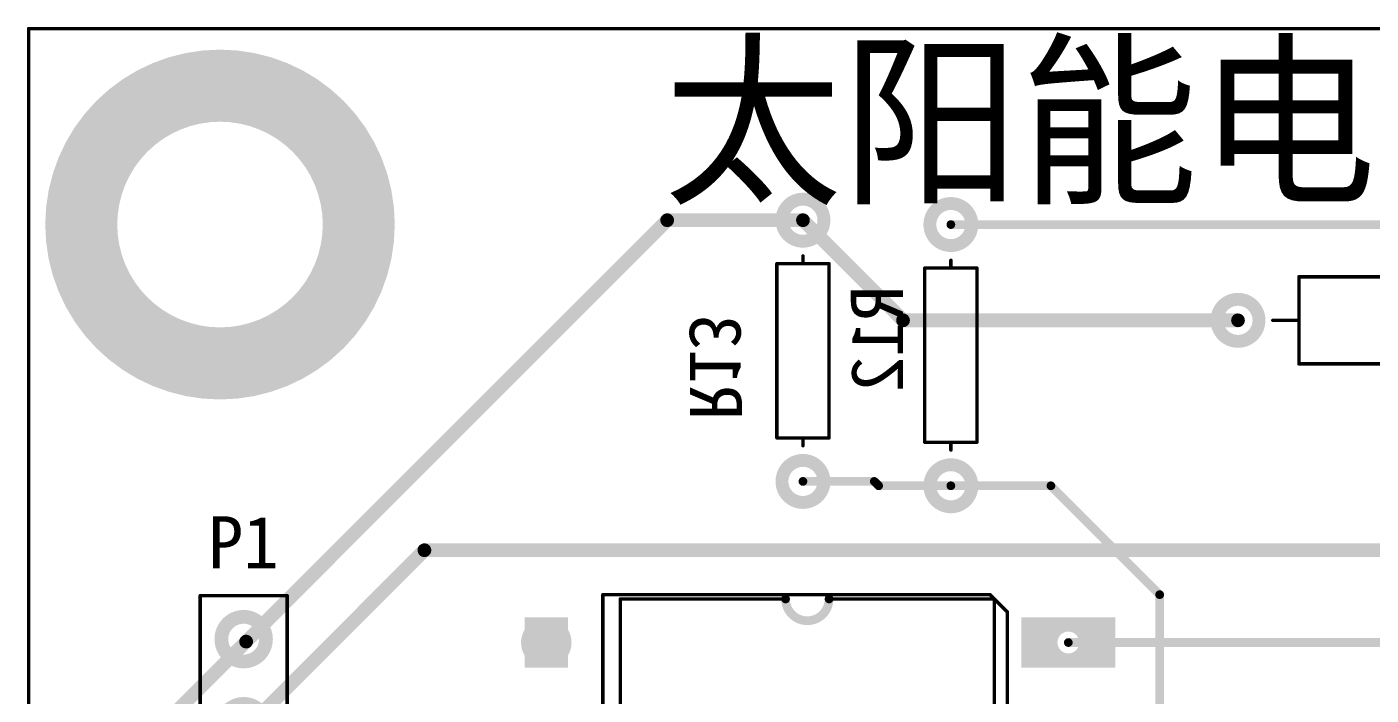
# Model space of a CAD drawing. Header units: millimetres. Extents: x 38 to 140, y 35 to 124.
# Drawn here: x 37.67 to 76.91, y 104.13 to 123.62 of the extents above; entities that cross this region are included whole.
import ezdxf

# ---------------------------------------------------------------- set-up
doc = ezdxf.new("R2010")
doc.units = ezdxf.units.MM
for name, color, linetype in [('BottomLayer', 5, 'Continuous'), ('BottomOverlay', 54, 'Continuous'), ('BottomSolder', 6, 'Continuous'), ('KeepOutLayer', 6, 'Continuous'), ('MultiLayer', 9, 'Continuous'), ('TopLayer', 1, 'Continuous'), ('TopOverlay', 2, 'Continuous'), ('TopSolder', 216, 'Continuous')]:
    doc.layers.add(name, color=color, linetype=linetype)

# ---------------------------------------------------------------- blocks, each defined once
blk = doc.blocks.new('DIP40_B_1')
at = {"layer": 'BottomLayer'}
for points, const_width in [([(-0.79375, 0.635), (-0.79375, -0.635)], 0.9525), ([(0.79375, 0.635), (0.79375, -0.635)], 0.9525), ([(-1.27, 0.47625), (1.27, 0.47625)], 0.3175), ([(14.605, 0.47625), (15.875, 0.47625)], 0.3175), ([(-1.27, -0.47625), (1.27, -0.47625)], 0.3175), ([(14.605, -0.47625), (15.875, -0.47625)], 0.3175)]:
    blk.add_lwpolyline(points, dxfattribs=dict(at, const_width=const_width))
at = {"layer": 'BottomLayer', "const_width": 0.3175}
for points in [[(-0.47625, 0, 1), (0.47625, 0, 1)], [(14.76375, 0, 1), (15.71625, 0, 1)]]:
    blk.add_lwpolyline(points, format="xyb", close=True, dxfattribs=at)
for points in [[(14.605, -0.47625, 1), (14.605, 0.47625)], [(15.875, 0.47625, 1), (15.875, -0.47625)]]:
    blk.add_lwpolyline(points, format="xyb", dxfattribs=at)
at = {"layer": 'BottomOverlay', "const_width": 0.1}
for points in [[(2.159, 49.53), (2.159, -1.27)], [(13.081, 49.53), (13.081, -1.27)], [(6.985, -1.27), (2.159, -1.27)], [(13.081, -1.27), (8.255, -1.27)]]:
    blk.add_lwpolyline(points, dxfattribs=at)
at = {"layer": 'BottomOverlay', "const_width": 0.254}
blk.add_lwpolyline([(6.985, -1.27, -1), (8.255, -1.27)], format="xyb", dxfattribs=at)
at = {"layer": 'BottomOverlay'}
for points, const_width in [([(6.9215, -1.27, 1), (7.0485, -1.27, 1)], 0.127), ([(8.1915, -1.27, 1), (8.3185, -1.27, 1)], 0.127), ([(2.134, -1.27, 1), (2.184, -1.27, 1)], 0.05), ([(2.134, -1.27, 1), (2.184, -1.27, 1)], 0.05), ([(6.96, -1.27, 1), (7.01, -1.27, 1)], 0.05), ([(8.23, -1.27, 1), (8.28, -1.27, 1)], 0.05), ([(13.056, -1.27, 1), (13.106, -1.27, 1)], 0.05), ([(13.056, -1.27, 1), (13.106, -1.27, 1)], 0.05)]:
    blk.add_lwpolyline(points, format="xyb", close=True, dxfattribs=dict(at, const_width=const_width))
at = {"layer": 'BottomSolder'}
for points, const_width in [([(-0.84455, 0.7366), (-0.84455, -0.7366)], 1.0541), ([(0.84455, 0.7366), (0.84455, -0.7366)], 1.0541), ([(-1.3716, 0.52705), (1.3716, 0.52705)], 0.4191), ([(14.605, 0.52705), (15.875, 0.52705)], 0.4191), ([(-1.3716, -0.52705), (1.3716, -0.52705)], 0.4191), ([(14.605, -0.52705), (15.875, -0.52705)], 0.4191)]:
    blk.add_lwpolyline(points, dxfattribs=dict(at, const_width=const_width))
at = {"layer": 'BottomSolder', "const_width": 0.4191}
for points in [[(-0.52705, 0, 1), (0.52705, 0, 1)], [(14.71295, 0, 1), (15.76705, 0, 1)]]:
    blk.add_lwpolyline(points, format="xyb", close=True, dxfattribs=at)
for points in [[(14.605, -0.52705, 1), (14.605, 0.52705)], [(15.875, 0.52705, 1), (15.875, -0.52705)]]:
    blk.add_lwpolyline(points, format="xyb", dxfattribs=at)
at = {"layer": 'MultiLayer'}
for points, const_width in [([(-0.79375, 0.635), (-0.79375, -0.635)], 0.9525), ([(0.79375, 0.635), (0.79375, -0.635)], 0.9525), ([(-1.27, 0.47625), (1.27, 0.47625)], 0.3175), ([(14.605, 0.47625), (15.875, 0.47625)], 0.3175), ([(-1.27, -0.47625), (1.27, -0.47625)], 0.3175), ([(14.605, -0.47625), (15.875, -0.47625)], 0.3175)]:
    blk.add_lwpolyline(points, dxfattribs=dict(at, const_width=const_width))
at = {"layer": 'MultiLayer', "const_width": 0.3175}
for points in [[(-0.47625, 0, 1), (0.47625, 0, 1)], [(14.76375, 0, 1), (15.71625, 0, 1)]]:
    blk.add_lwpolyline(points, format="xyb", close=True, dxfattribs=at)
for points in [[(14.605, -0.47625, 1), (14.605, 0.47625)], [(15.875, 0.47625, 1), (15.875, -0.47625)]]:
    blk.add_lwpolyline(points, format="xyb", dxfattribs=at)
at = {"layer": 'TopLayer'}
for points, const_width in [([(-0.79375, 0.635), (-0.79375, -0.635)], 0.9525), ([(0.79375, 0.635), (0.79375, -0.635)], 0.9525), ([(-1.27, 0.47625), (1.27, 0.47625)], 0.3175), ([(14.605, 0.47625), (15.875, 0.47625)], 0.3175), ([(-1.27, -0.47625), (1.27, -0.47625)], 0.3175), ([(14.605, -0.47625), (15.875, -0.47625)], 0.3175)]:
    blk.add_lwpolyline(points, dxfattribs=dict(at, const_width=const_width))
at = {"layer": 'TopLayer', "const_width": 0.3175}
for points in [[(-0.47625, 0, 1), (0.47625, 0, 1)], [(14.76375, 0, 1), (15.71625, 0, 1)]]:
    blk.add_lwpolyline(points, format="xyb", close=True, dxfattribs=at)
for points in [[(14.605, -0.47625, 1), (14.605, 0.47625)], [(15.875, 0.47625, 1), (15.875, -0.47625)]]:
    blk.add_lwpolyline(points, format="xyb", dxfattribs=at)
at = {"layer": 'TopSolder'}
for points, const_width in [([(-0.84455, 0.7366), (-0.84455, -0.7366)], 1.0541), ([(0.84455, 0.7366), (0.84455, -0.7366)], 1.0541), ([(-1.3716, 0.52705), (1.3716, 0.52705)], 0.4191), ([(14.605, 0.52705), (15.875, 0.52705)], 0.4191), ([(-1.3716, -0.52705), (1.3716, -0.52705)], 0.4191), ([(14.605, -0.52705), (15.875, -0.52705)], 0.4191)]:
    blk.add_lwpolyline(points, dxfattribs=dict(at, const_width=const_width))
at = {"layer": 'TopSolder', "const_width": 0.4191}
for points in [[(-0.52705, 0, 1), (0.52705, 0, 1)], [(14.71295, 0, 1), (15.76705, 0, 1)]]:
    blk.add_lwpolyline(points, format="xyb", close=True, dxfattribs=at)
for points in [[(14.605, -0.52705, 1), (14.605, 0.52705)], [(15.875, 0.52705, 1), (15.875, -0.52705)]]:
    blk.add_lwpolyline(points, format="xyb", dxfattribs=at)
blk = doc.blocks.new('HDR1X20_9')
at = {"layer": 'BottomLayer', "const_width": 0.3}
for points in [[(-0.6, 0.75), (-0.6, -0.75)], [(0.6, 0.75), (0.6, -0.75)], [(-0.75, 0.6), (0.75, 0.6)], [(-0.75, -0.6), (0.75, -0.6)]]:
    blk.add_lwpolyline(points, dxfattribs=at)
for points in [[(-0.6, 0, 1), (0.6, 0, 1)], [(1.94, 0, 1), (3.14, 0, 1)], [(4.48, 0, 1), (5.68, 0, 1)], [(7.02, 0, 1), (8.22, 0, 1)], [(9.56, 0, 1), (10.76, 0, 1)], [(12.1, 0, 1), (13.3, 0, 1)], [(14.64, 0, 1), (15.84, 0, 1)], [(17.18, 0, 1), (18.38, 0, 1)], [(19.72, 0, 1), (20.92, 0, 1)], [(22.26, 0, 1), (23.46, 0, 1)], [(24.8, 0, 1), (26, 0, 1)], [(27.34, 0, 1), (28.54, 0, 1)], [(29.88, 0, 1), (31.08, 0, 1)], [(32.42, 0, 1), (33.62, 0, 1)], [(34.96, 0, 1), (36.16, 0, 1)], [(37.5, 0, 1), (38.7, 0, 1)], [(40.04, 0, 1), (41.24, 0, 1)], [(42.58, 0, 1), (43.78, 0, 1)], [(45.12, 0, 1), (46.32, 0, 1)], [(47.66, 0, 1), (48.86, 0, 1)]]:
    blk.add_lwpolyline(points, format="xyb", close=True, dxfattribs=at)
at = {"layer": 'BottomSolder', "const_width": 0.402}
for points in [[(-0.852, 0.651), (0.852, 0.651)], [(-0.651, 0.852), (-0.651, -0.852)], [(0.651, 0.852), (0.651, -0.852)], [(-0.852, -0.651), (0.852, -0.651)]]:
    blk.add_lwpolyline(points, dxfattribs=at)
for points in [[(-0.651, 0, 1), (0.651, 0, 1)], [(1.889, 0, 1), (3.191, 0, 1)], [(4.429, 0, 1), (5.731, 0, 1)], [(6.969, 0, 1), (8.271, 0, 1)], [(9.509, 0, 1), (10.811, 0, 1)], [(12.049, 0, 1), (13.351, 0, 1)], [(14.589, 0, 1), (15.891, 0, 1)], [(17.129, 0, 1), (18.431, 0, 1)], [(19.669, 0, 1), (20.971, 0, 1)], [(22.209, 0, 1), (23.511, 0, 1)], [(24.749, 0, 1), (26.051, 0, 1)], [(27.289, 0, 1), (28.591, 0, 1)], [(29.829, 0, 1), (31.131, 0, 1)], [(32.369, 0, 1), (33.671, 0, 1)], [(34.909, 0, 1), (36.211, 0, 1)], [(37.449, 0, 1), (38.751, 0, 1)], [(39.989, 0, 1), (41.291, 0, 1)], [(42.529, 0, 1), (43.831, 0, 1)], [(45.069, 0, 1), (46.371, 0, 1)], [(47.609, 0, 1), (48.911, 0, 1)]]:
    blk.add_lwpolyline(points, format="xyb", close=True, dxfattribs=at)
at = {"layer": 'MultiLayer', "const_width": 0.3}
for points in [[(-0.6, 0.75), (-0.6, -0.75)], [(0.6, 0.75), (0.6, -0.75)], [(-0.75, 0.6), (0.75, 0.6)], [(-0.75, -0.6), (0.75, -0.6)]]:
    blk.add_lwpolyline(points, dxfattribs=at)
for points in [[(-0.6, 0, 1), (0.6, 0, 1)], [(1.94, 0, 1), (3.14, 0, 1)], [(4.48, 0, 1), (5.68, 0, 1)], [(7.02, 0, 1), (8.22, 0, 1)], [(9.56, 0, 1), (10.76, 0, 1)], [(12.1, 0, 1), (13.3, 0, 1)], [(14.64, 0, 1), (15.84, 0, 1)], [(17.18, 0, 1), (18.38, 0, 1)], [(19.72, 0, 1), (20.92, 0, 1)], [(22.26, 0, 1), (23.46, 0, 1)], [(24.8, 0, 1), (26, 0, 1)], [(27.34, 0, 1), (28.54, 0, 1)], [(29.88, 0, 1), (31.08, 0, 1)], [(32.42, 0, 1), (33.62, 0, 1)], [(34.96, 0, 1), (36.16, 0, 1)], [(37.5, 0, 1), (38.7, 0, 1)], [(40.04, 0, 1), (41.24, 0, 1)], [(42.58, 0, 1), (43.78, 0, 1)], [(45.12, 0, 1), (46.32, 0, 1)], [(47.66, 0, 1), (48.86, 0, 1)]]:
    blk.add_lwpolyline(points, format="xyb", close=True, dxfattribs=at)
at = {"layer": 'TopLayer', "const_width": 0.3}
for points in [[(-0.6, 0.75), (-0.6, -0.75)], [(0.6, 0.75), (0.6, -0.75)], [(-0.75, 0.6), (0.75, 0.6)], [(-0.75, -0.6), (0.75, -0.6)]]:
    blk.add_lwpolyline(points, dxfattribs=at)
for points in [[(-0.6, 0, 1), (0.6, 0, 1)], [(1.94, 0, 1), (3.14, 0, 1)], [(4.48, 0, 1), (5.68, 0, 1)], [(7.02, 0, 1), (8.22, 0, 1)], [(9.56, 0, 1), (10.76, 0, 1)], [(12.1, 0, 1), (13.3, 0, 1)], [(14.64, 0, 1), (15.84, 0, 1)], [(17.18, 0, 1), (18.38, 0, 1)], [(19.72, 0, 1), (20.92, 0, 1)], [(22.26, 0, 1), (23.46, 0, 1)], [(24.8, 0, 1), (26, 0, 1)], [(27.34, 0, 1), (28.54, 0, 1)], [(29.88, 0, 1), (31.08, 0, 1)], [(32.42, 0, 1), (33.62, 0, 1)], [(34.96, 0, 1), (36.16, 0, 1)], [(37.5, 0, 1), (38.7, 0, 1)], [(40.04, 0, 1), (41.24, 0, 1)], [(42.58, 0, 1), (43.78, 0, 1)], [(45.12, 0, 1), (46.32, 0, 1)], [(47.66, 0, 1), (48.86, 0, 1)]]:
    blk.add_lwpolyline(points, format="xyb", close=True, dxfattribs=at)
at = {"layer": 'TopOverlay', "const_width": 0.1}
for points in [[(-1.27, 1.27), (-1.27, -1.27)], [(-1.27, 1.27), (0.635, 1.27)], [(0.635, 1.27), (49.53, 1.27)], [(49.53, 1.27), (49.53, -1.27)], [(-1.27, -1.27), (49.53, -1.27)]]:
    blk.add_lwpolyline(points, dxfattribs=at)
at = {"layer": 'TopOverlay', "const_width": 0.05}
for points in [[(-1.295, 1.27, 1), (-1.245, 1.27, 1)], [(-1.295, 1.27, 1), (-1.245, 1.27, 1)], [(0.61, 1.27, 1), (0.66, 1.27, 1)], [(0.61, 1.27, 1), (0.66, 1.27, 1)], [(49.505, 1.27, 1), (49.555, 1.27, 1)], [(49.505, 1.27, 1), (49.555, 1.27, 1)], [(-1.295, -1.27, 1), (-1.245, -1.27, 1)], [(-1.295, -1.27, 1), (-1.245, -1.27, 1)], [(49.505, -1.27, 1), (49.555, -1.27, 1)], [(49.505, -1.27, 1), (49.555, -1.27, 1)]]:
    blk.add_lwpolyline(points, format="xyb", close=True, dxfattribs=at)
at = {"layer": 'TopSolder', "const_width": 0.402}
for points in [[(-0.852, 0.651), (0.852, 0.651)], [(-0.651, 0.852), (-0.651, -0.852)], [(0.651, 0.852), (0.651, -0.852)], [(-0.852, -0.651), (0.852, -0.651)]]:
    blk.add_lwpolyline(points, dxfattribs=at)
for points in [[(-0.651, 0, 1), (0.651, 0, 1)], [(1.889, 0, 1), (3.191, 0, 1)], [(4.429, 0, 1), (5.731, 0, 1)], [(6.969, 0, 1), (8.271, 0, 1)], [(9.509, 0, 1), (10.811, 0, 1)], [(12.049, 0, 1), (13.351, 0, 1)], [(14.589, 0, 1), (15.891, 0, 1)], [(17.129, 0, 1), (18.431, 0, 1)], [(19.669, 0, 1), (20.971, 0, 1)], [(22.209, 0, 1), (23.511, 0, 1)], [(24.749, 0, 1), (26.051, 0, 1)], [(27.289, 0, 1), (28.591, 0, 1)], [(29.829, 0, 1), (31.131, 0, 1)], [(32.369, 0, 1), (33.671, 0, 1)], [(34.909, 0, 1), (36.211, 0, 1)], [(37.449, 0, 1), (38.751, 0, 1)], [(39.989, 0, 1), (41.291, 0, 1)], [(42.529, 0, 1), (43.831, 0, 1)], [(45.069, 0, 1), (46.371, 0, 1)], [(47.609, 0, 1), (48.911, 0, 1)]]:
    blk.add_lwpolyline(points, format="xyb", close=True, dxfattribs=at)
blk = doc.blocks.new('AXIAL_0_3_B_25')
at = {"layer": 'BottomLayer', "const_width": 0.275}
for points in [[(-4.373, 0, 1), (-3.247, 0, 1)], [(3.247, 0, 1), (4.373, 0, 1)]]:
    blk.add_lwpolyline(points, format="xyb", close=True, dxfattribs=at)
at = {"layer": 'BottomOverlay', "const_width": 0.1}
for points in [[(2.54, 0.762), (-2.54, 0.762)], [(-2.54, -0.762), (-2.54, 0.762)], [(2.54, 0), (2.54, 0.762)], [(-2.54, 0), (-2.769, 0)], [(2.769, 0), (2.54, 0)], [(2.54, -0.762), (2.54, 0)], [(2.54, -0.762), (-2.54, -0.762)]]:
    blk.add_lwpolyline(points, dxfattribs=at)
at = {"layer": 'BottomOverlay', "const_width": 0.05}
for points in [[(-2.565, 0.762, 1), (-2.515, 0.762, 1)], [(-2.565, 0.762, 1), (-2.515, 0.762, 1)], [(2.515, 0.762, 1), (2.565, 0.762, 1)], [(2.515, 0.762, 1), (2.565, 0.762, 1)], [(-2.794, 0, 1), (-2.744, 0, 1)], [(-2.565, 0, 1), (-2.515, 0, 1)], [(2.515, 0, 1), (2.565, 0, 1)], [(2.515, 0, 1), (2.565, 0, 1)], [(2.515, 0, 1), (2.565, 0, 1)], [(2.744, 0, 1), (2.794, 0, 1)], [(-2.565, -0.762, 1), (-2.515, -0.762, 1)], [(-2.565, -0.762, 1), (-2.515, -0.762, 1)], [(2.515, -0.762, 1), (2.565, -0.762, 1)], [(2.515, -0.762, 1), (2.565, -0.762, 1)]]:
    blk.add_lwpolyline(points, format="xyb", close=True, dxfattribs=at)
at = {"layer": 'BottomSolder', "const_width": 0.377}
for points in [[(-4.423, 0, 1), (-3.197, 0, 1)], [(3.197, 0, 1), (4.423, 0, 1)]]:
    blk.add_lwpolyline(points, format="xyb", close=True, dxfattribs=at)
at = {"layer": 'MultiLayer', "const_width": 0.275}
for points in [[(-4.373, 0, 1), (-3.247, 0, 1)], [(3.247, 0, 1), (4.373, 0, 1)]]:
    blk.add_lwpolyline(points, format="xyb", close=True, dxfattribs=at)
at = {"layer": 'TopLayer', "const_width": 0.275}
for points in [[(-4.373, 0, 1), (-3.247, 0, 1)], [(3.247, 0, 1), (4.373, 0, 1)]]:
    blk.add_lwpolyline(points, format="xyb", close=True, dxfattribs=at)
at = {"layer": 'TopSolder', "const_width": 0.377}
for points in [[(-4.423, 0, 1), (-3.197, 0, 1)], [(3.197, 0, 1), (4.423, 0, 1)]]:
    blk.add_lwpolyline(points, format="xyb", close=True, dxfattribs=at)
blk = doc.blocks.new('AXIAL_0_3_B_26')
at = {"layer": 'BottomLayer', "const_width": 0.275}
for points in [[(-4.373, 0, 1), (-3.247, 0, 1)], [(3.247, 0, 1), (4.373, 0, 1)]]:
    blk.add_lwpolyline(points, format="xyb", close=True, dxfattribs=at)
at = {"layer": 'BottomOverlay', "const_width": 0.1}
for points in [[(2.54, 0.762), (-2.54, 0.762)], [(-2.54, -0.762), (-2.54, 0.762)], [(2.54, 0), (2.54, 0.762)], [(-2.54, 0), (-2.769, 0)], [(2.769, 0), (2.54, 0)], [(2.54, -0.762), (2.54, 0)], [(2.54, -0.762), (-2.54, -0.762)]]:
    blk.add_lwpolyline(points, dxfattribs=at)
at = {"layer": 'BottomOverlay', "const_width": 0.05}
for points in [[(-2.565, 0.762, 1), (-2.515, 0.762, 1)], [(-2.565, 0.762, 1), (-2.515, 0.762, 1)], [(2.515, 0.762, 1), (2.565, 0.762, 1)], [(2.515, 0.762, 1), (2.565, 0.762, 1)], [(-2.794, 0, 1), (-2.744, 0, 1)], [(-2.565, 0, 1), (-2.515, 0, 1)], [(2.515, 0, 1), (2.565, 0, 1)], [(2.515, 0, 1), (2.565, 0, 1)], [(2.515, 0, 1), (2.565, 0, 1)], [(2.744, 0, 1), (2.794, 0, 1)], [(-2.565, -0.762, 1), (-2.515, -0.762, 1)], [(-2.565, -0.762, 1), (-2.515, -0.762, 1)], [(2.515, -0.762, 1), (2.565, -0.762, 1)], [(2.515, -0.762, 1), (2.565, -0.762, 1)]]:
    blk.add_lwpolyline(points, format="xyb", close=True, dxfattribs=at)
at = {"layer": 'BottomSolder', "const_width": 0.377}
for points in [[(-4.423, 0, 1), (-3.197, 0, 1)], [(3.197, 0, 1), (4.423, 0, 1)]]:
    blk.add_lwpolyline(points, format="xyb", close=True, dxfattribs=at)
at = {"layer": 'MultiLayer', "const_width": 0.275}
for points in [[(-4.373, 0, 1), (-3.247, 0, 1)], [(3.247, 0, 1), (4.373, 0, 1)]]:
    blk.add_lwpolyline(points, format="xyb", close=True, dxfattribs=at)
at = {"layer": 'TopLayer', "const_width": 0.275}
for points in [[(-4.373, 0, 1), (-3.247, 0, 1)], [(3.247, 0, 1), (4.373, 0, 1)]]:
    blk.add_lwpolyline(points, format="xyb", close=True, dxfattribs=at)
at = {"layer": 'TopSolder', "const_width": 0.377}
for points in [[(-4.423, 0, 1), (-3.197, 0, 1)], [(3.197, 0, 1), (4.423, 0, 1)]]:
    blk.add_lwpolyline(points, format="xyb", close=True, dxfattribs=at)
blk = doc.blocks.new('DIODE_0_4_B_37')
at = {"layer": 'BottomLayer', "const_width": 0.275}
for points in [[(-5.643, 0, 1), (-4.517, 0, 1)], [(4.517, 0, 1), (5.643, 0, 1)]]:
    blk.add_lwpolyline(points, format="xyb", close=True, dxfattribs=at)
at = {"layer": 'BottomOverlay', "const_width": 0.1}
for points in [[(-3.302, 1.27), (3.302, 1.27)], [(-3.302, -1.27), (-3.302, 1.27)], [(2.032, -1.27), (2.032, 1.27)], [(3.302, -1.27), (3.302, 1.27)], [(-4.064, 0), (-3.302, 0)], [(3.302, 0), (4.064, 0)], [(-3.302, -1.27), (3.302, -1.27)]]:
    blk.add_lwpolyline(points, dxfattribs=at)
at = {"layer": 'BottomOverlay', "const_width": 0.05}
for points in [[(-3.327, 1.27, 1), (-3.277, 1.27, 1)], [(-3.327, 1.27, 1), (-3.277, 1.27, 1)], [(2.007, 1.27, 1), (2.057, 1.27, 1)], [(3.277, 1.27, 1), (3.327, 1.27, 1)], [(3.277, 1.27, 1), (3.327, 1.27, 1)], [(-4.089, 0, 1), (-4.039, 0, 1)], [(-3.327, 0, 1), (-3.277, 0, 1)], [(3.277, 0, 1), (3.327, 0, 1)], [(4.039, 0, 1), (4.089, 0, 1)], [(-3.327, -1.27, 1), (-3.277, -1.27, 1)], [(-3.327, -1.27, 1), (-3.277, -1.27, 1)], [(2.007, -1.27, 1), (2.057, -1.27, 1)], [(3.277, -1.27, 1), (3.327, -1.27, 1)], [(3.277, -1.27, 1), (3.327, -1.27, 1)]]:
    blk.add_lwpolyline(points, format="xyb", close=True, dxfattribs=at)
at = {"layer": 'BottomSolder', "const_width": 0.377}
for points in [[(-5.693, 0, 1), (-4.467, 0, 1)], [(4.467, 0, 1), (5.693, 0, 1)]]:
    blk.add_lwpolyline(points, format="xyb", close=True, dxfattribs=at)
at = {"layer": 'MultiLayer', "const_width": 0.275}
for points in [[(-5.643, 0, 1), (-4.517, 0, 1)], [(4.517, 0, 1), (5.643, 0, 1)]]:
    blk.add_lwpolyline(points, format="xyb", close=True, dxfattribs=at)
at = {"layer": 'TopLayer', "const_width": 0.275}
for points in [[(-5.643, 0, 1), (-4.517, 0, 1)], [(4.517, 0, 1), (5.643, 0, 1)]]:
    blk.add_lwpolyline(points, format="xyb", close=True, dxfattribs=at)
at = {"layer": 'TopSolder', "const_width": 0.377}
for points in [[(-5.693, 0, 1), (-4.467, 0, 1)], [(4.467, 0, 1), (5.693, 0, 1)]]:
    blk.add_lwpolyline(points, format="xyb", close=True, dxfattribs=at)

msp = doc.modelspace()

# ---------------------------------------------------------------- linework, layer by layer
at = {"layer": 'BottomLayer'}
for points, const_width in [([(39.307, 117.856, 1), (47.307, 117.856, 1)], 2), ([(56.261, 117.983, 1), (56.461, 117.983, 1)], 0.2), ([(56.261, 117.983, 1), (56.461, 117.983, 1)], 0.2), ([(60.225, 117.983, 1), (60.425, 117.983, 1)], 0.2), ([(60.225, 117.983, 1), (60.425, 117.983, 1)], 0.2), ([(64.579, 117.856, 1), (64.706, 117.856, 1)], 0.127), ([(63.146, 115.062, 1), (63.346, 115.062, 1)], 0.2), ([(63.146, 115.062, 1), (63.346, 115.062, 1)], 0.2), ([(72.925, 115.062, 1), (73.125, 115.062, 1)], 0.2), ([(60.261, 110.363, 1), (60.388, 110.363, 1)], 0.127), ([(62.344, 110.363, 1), (62.471, 110.363, 1)], 0.127), ([(62.344, 110.363, 1), (62.471, 110.363, 1)], 0.127), ([(62.471, 110.236, 1), (62.598, 110.236, 1)], 0.127), ([(62.471, 110.236, 1), (62.598, 110.236, 1)], 0.127), ([(64.579, 110.236, 1), (64.706, 110.236, 1)], 0.127), ([(49.174, 108.356, 1), (49.374, 108.356, 1)], 0.2), ([(49.174, 108.356, 1), (49.374, 108.356, 1)], 0.2), ([(43.969, 105.691, 1), (44.169, 105.691, 1)], 0.2), ([(68.008, 105.664, 1), (68.135, 105.664, 1)], 0.127)]:
    msp.add_lwpolyline(points, format="xyb", close=True, dxfattribs=dict(at, const_width=const_width))
for points, const_width in [([(44.069, 105.691), (56.361, 117.983)], 0.4), ([(56.361, 117.983), (60.325, 117.983)], 0.4), ([(60.325, 117.983), (63.246, 115.062)], 0.4), ([(64.643, 117.856), (89.027, 117.856)], 0.254), ([(63.246, 115.062), (73.025, 115.062)], 0.4), ([(60.325, 110.363), (62.408, 110.363)], 0.254), ([(62.408, 110.363), (62.535, 110.236)], 0.254), ([(62.535, 110.236), (64.643, 110.236)], 0.254), ([(44.069, 103.151), (49.274, 108.356)], 0.4), ([(49.274, 108.356), (79.908, 108.356)], 0.4), ([(68.072, 105.664), (92.913, 105.664)], 0.254)]:
    msp.add_lwpolyline(points, dxfattribs=dict(at, const_width=const_width))
at = {"layer": 'BottomSolder', "const_width": 2.102}
msp.add_lwpolyline([(39.256, 117.856, 1), (47.358, 117.856, 1)], format="xyb", close=True, dxfattribs=at)
at = {"layer": 'KeepOutLayer', "const_width": 0.1}
for points in [[(37.719, 123.571), (140.335, 123.571)], [(37.719, 35.306), (37.719, 123.571)], [(54.483, 107.061), (65.786, 107.061)], [(54.483, 56.007), (54.483, 107.061)], [(65.786, 107.061), (66.294, 106.553)], [(66.294, 55.88), (66.294, 106.553)]]:
    msp.add_lwpolyline(points, dxfattribs=at)
at = {"layer": 'KeepOutLayer', "const_width": 0.05}
for points in [[(37.694, 123.571, 1), (37.744, 123.571, 1)], [(37.694, 123.571, 1), (37.744, 123.571, 1)], [(54.458, 107.061, 1), (54.508, 107.061, 1)], [(54.458, 107.061, 1), (54.508, 107.061, 1)], [(65.761, 107.061, 1), (65.811, 107.061, 1)], [(65.761, 107.061, 1), (65.811, 107.061, 1)], [(66.269, 106.553, 1), (66.319, 106.553, 1)], [(66.269, 106.553, 1), (66.319, 106.553, 1)]]:
    msp.add_lwpolyline(points, format="xyb", close=True, dxfattribs=at)
at = {"layer": 'MultiLayer', "const_width": 2}
msp.add_lwpolyline([(39.307, 117.856, 1), (47.307, 117.856, 1)], format="xyb", close=True, dxfattribs=at)
at = {"layer": 'TopLayer'}
for points, const_width in [([(39.307, 117.856, 1), (47.307, 117.856, 1)], 2), ([(64.579, 110.236, 1), (64.706, 110.236, 1)], 0.127), ([(67.501, 110.236, 1), (67.627, 110.236, 1)], 0.127), ([(67.501, 110.236, 1), (67.627, 110.236, 1)], 0.127), ([(70.675, 107.061, 1), (70.802, 107.061, 1)], 0.127), ([(70.675, 107.061, 1), (70.802, 107.061, 1)], 0.127), ([(43.969, 105.691, 1), (44.169, 105.691, 1)], 0.2)]:
    msp.add_lwpolyline(points, format="xyb", close=True, dxfattribs=dict(at, const_width=const_width))
for points, const_width in [([(64.643, 110.236), (67.564, 110.236)], 0.254), ([(67.564, 110.236), (70.739, 107.061)], 0.254), ([(70.739, 66.294), (70.739, 107.061)], 0.254), ([(41.148, 102.77), (44.069, 105.691)], 0.4)]:
    msp.add_lwpolyline(points, dxfattribs=dict(at, const_width=const_width))
at = {"layer": 'TopSolder', "const_width": 2.102}
msp.add_lwpolyline([(39.256, 117.856, 1), (47.358, 117.856, 1)], format="xyb", close=True, dxfattribs=at)

# ---------------------------------------------------------------- block references
for name, p, rotation in [('AXIAL_0_3_B_26', (60.325, 114.173), 90), ('AXIAL_0_3_B_25', (64.643, 114.046), 90), ('HDR1X20_9', (43.998, 57.502), 89.99999999999999), ('DIP40_B_1', (68.072, 105.664), 180)]:
    msp.add_blockref(name, p, dxfattribs=dict(rotation=rotation))
msp.add_blockref('DIODE_0_4_B_37', (78.105, 115.062))

# ---------------------------------------------------------------- texts
at = {"layer": 'BottomOverlay', "text_generation_flag": 2}
for s, rotation, p in [('R12', 90, (63.246, 116.078)), ('R13', 270, (57.023, 112.141))]:
    msp.add_text(s, height=1.524, rotation=rotation, dxfattribs=at).set_placement(p)
at = {"layer": 'TopOverlay'}
for s, height, p in [('太阳能电池检测系统设计', 4, (56.261, 118.872)), ('P1', 1.524, (42.951, 107.825))]:
    msp.add_text(s, height=height, dxfattribs=at).set_placement(p)

doc.saveas('drawing.dxf')
